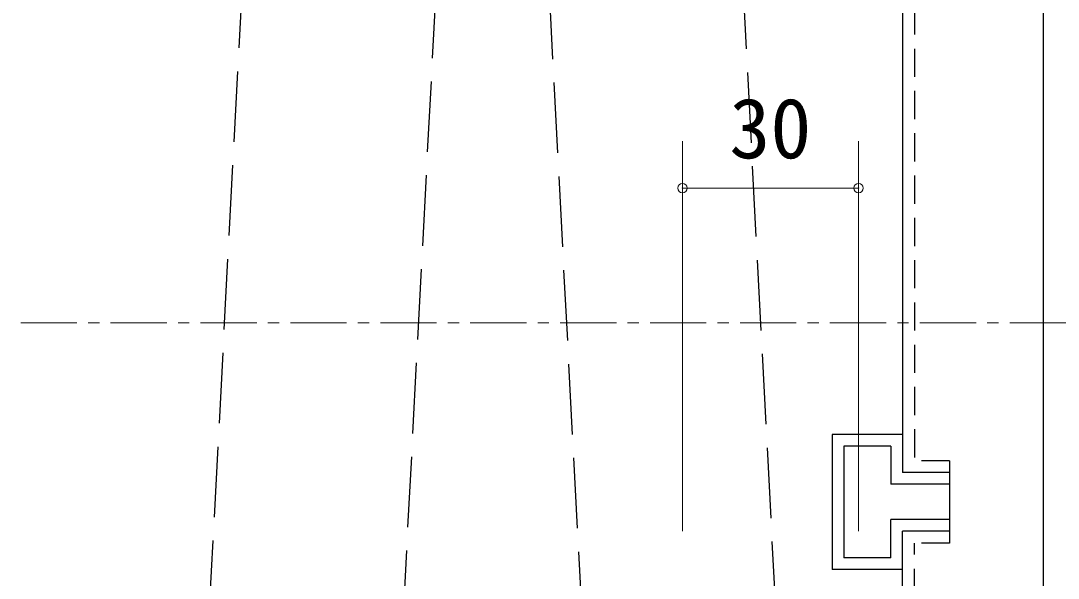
# Model space of a CAD drawing. Units: millimetres at full size; details may follow other scales. Extents: x -800 to 800, y -560 to 560.
# Drawn here: x -158.1 to 18.6, y -233.9 to -138.9 of the extents above; entities that cross this region are included whole.
import ezdxf
from ezdxf.enums import TextEntityAlignment as Align

# ---------------------------------------------------------------- set-up
doc = ezdxf.new("R2010")
doc.units = ezdxf.units.MM
doc.header["$LTSCALE"] = 4
doc.header["$PDMODE"] = 32
doc.header["$PDSIZE"] = 1.6
for name, pattern in [('DASHED1', [1.8, 1.2, -0.6]), ('DASHED3', [4, 3, -1]), ('USER13', [3.826934, 2.391833, -0.478367, 0.478367, -0.478367])]:
    doc.linetypes.add(name, pattern=pattern)
doc.layers.add('2-0', color=4, linetype='Continuous', lineweight=9)
doc.styles.add('ＭＳ ゴシック', font='')
doc.styles.get('ＭＳ ゴシック').set_extended_font_data('MS Gothic')

msp = doc.modelspace()

# ---------------------------------------------------------------- linework, layer by layer
at = {"layer": '2-0', "color": 7, "linetype": 'DASHED3', "lineweight": 25}
for p, q in [((-116.975, -67.66), (-133.805, -388.793)), ((-84.021, -69.387), (-100.85, -390.52)), ((-71.485, -69.56), (-60.297, -283.045))]:
    msp.add_line(p, q, dxfattribs=at)
at = {"layer": '2-0', "color": 7, "lineweight": 25}
for p, q in [((16.087, -276.365), (16.087, -104.365)), ((-7.912, -106.863), (-7.912, -215.87)), ((-17.911, -211.368), (-17.911, -230.367)), ((-9.912, -211.368), (-17.911, -211.368)), ((-9.912, -211.368), (-9.912, -217.87)), ((0.09, -215.87), (-7.912, -215.87)), ((0.09, -215.87), (0.09, -225.866)), ((0.09, -217.87), (-9.912, -217.87)), ((-9.912, -230.367), (-9.912, -223.866)), ((0.09, -223.866), (-9.912, -223.866)), ((0.09, -225.866), (-7.912, -225.866)), ((-7.912, -273.868), (-7.912, -225.866)), ((-9.912, -230.367), (-17.911, -230.367)), ((-7.912, -232.367), (-19.911, -232.367))]:
    msp.add_line(p, q, dxfattribs=at)
at = {"layer": '2-0', "color": 7, "linetype": 'DASHED1', "lineweight": 25}
for p, q in [((-5.912, -107.695), (-5.912, -213.87)), ((0.09, -213.87), (-5.912, -213.87)), ((0.09, -213.87), (0.09, -215.87)), ((0.09, -225.866), (0.09, -227.866)), ((0.09, -227.866), (-5.912, -227.866)), ((-5.912, -273.036), (-5.912, -227.866))]:
    msp.add_line(p, q, dxfattribs=at)
at = {"layer": '2-0'}
for p, q in [((-45.408, -159.437), (-45.408, -225.866)), ((-15.409, -159.437), (-15.409, -225.866)), ((-45.408, -167.437), (-15.409, -167.437))]:
    msp.add_line(p, q, dxfattribs=at)
at = {"layer": '2-0', "linetype": 'USER13'}
msp.add_line((-158.059, -190.367), (21.087, -190.367), dxfattribs=at)
at = {"layer": '2-0', "color": 7, "linetype": 'DASHED3', "lineweight": 25}
msp.add_lwpolyline([(-71.482, -69.56), (-38.53, -67.833), (-27.342, -281.318)], dxfattribs=at)
at = {"layer": '2-0', "color": 7, "lineweight": 25}
msp.add_lwpolyline([(-7.912, -209.368), (-19.911, -209.368), (-19.911, -232.367)], dxfattribs=at)
at = {"layer": '2-0'}
for p in [(-45.408, -167.437), (-15.409, -167.437)]:
    msp.add_point(p, dxfattribs=at)

# ---------------------------------------------------------------- texts
at = {"layer": '2-0', "color": 7, "style": 'ＭＳ ゴシック'}
msp.add_text('30', height=10.26, dxfattribs=at).set_placement((-37.409, -165.437), align=Align.BOTTOM_LEFT)

doc.saveas('drawing.dxf')
